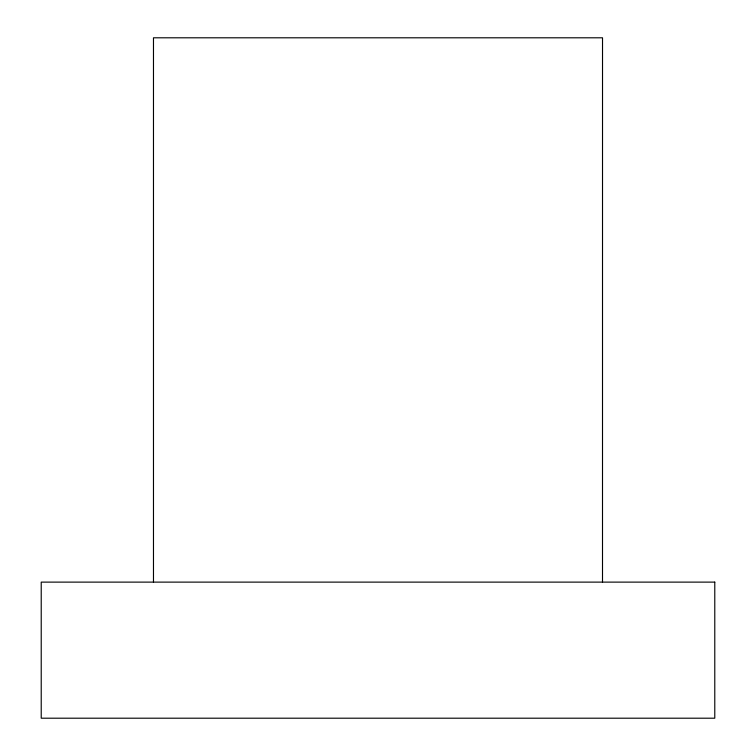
<?xml version="1.0" encoding="UTF-8"?>
<svg xmlns="http://www.w3.org/2000/svg" width="756" height="756" viewBox="0 0 756 756"><rect width="100%" height="100%" fill="white"/><g stroke="black" fill="none" stroke-linecap="round" stroke-linejoin="round"><path stroke-width="1.13" d="M602.504 582.12L602.523 37.8L153.477 37.8L153.477 582.12M714.779 582.12L41.221 582.12L41.221 718.2L714.779 718.2L714.779 582.12"/></g></svg>
